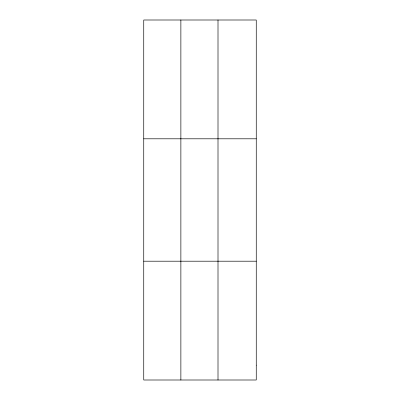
<?xml version="1.0" encoding="UTF-8"?>
<svg xmlns="http://www.w3.org/2000/svg" width="400" height="400" viewBox="0 0 400 400"><rect width="100%" height="100%" fill="white"/><g stroke="black" fill="none" stroke-linecap="round" stroke-linejoin="round"><path stroke-width="0.6" d="M180.87 20L180.87 380M218.005 20L218.005 380M143.74 138.8L256.26 138.8M143.74 261.2L256.26 261.2M256.26 365.15L256.26 380L143.74 380L143.74 20L256.26 20L256.26 365.15"/></g></svg>
